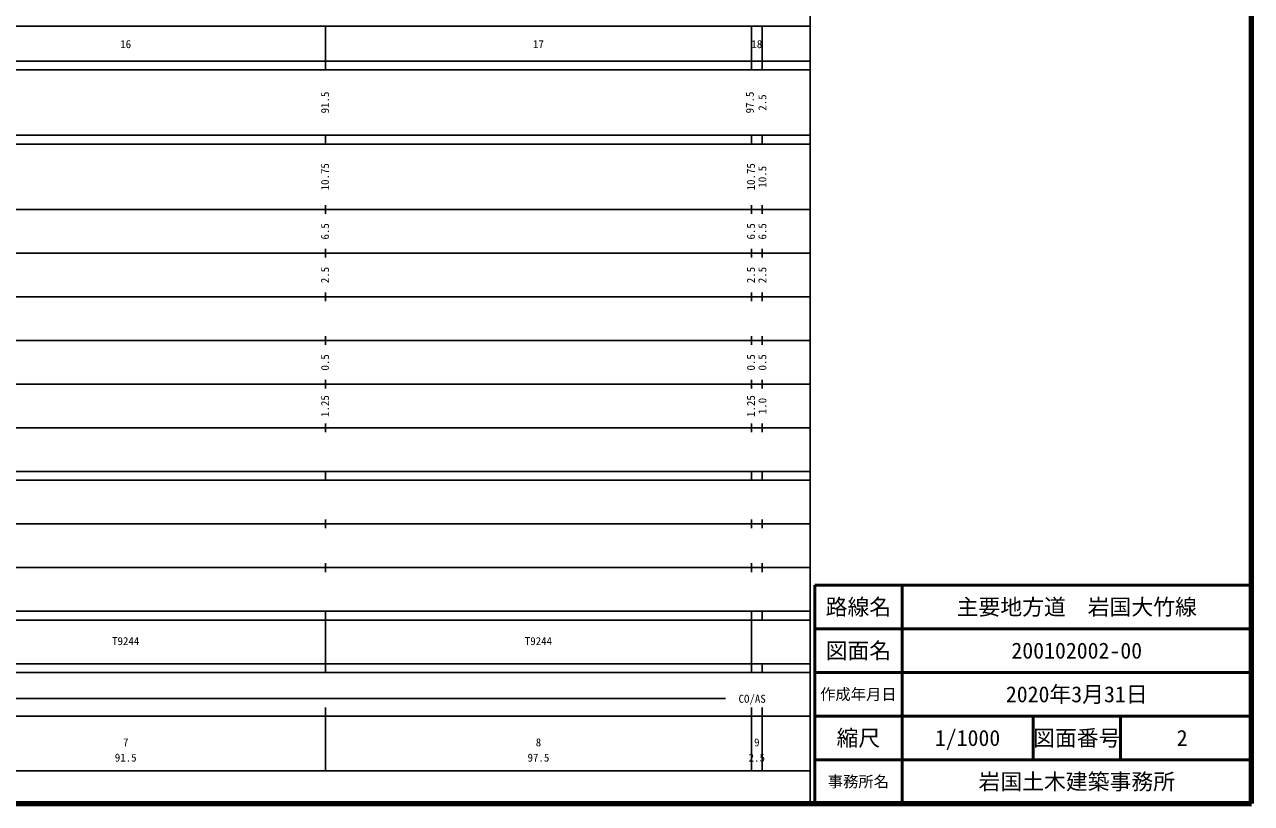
# Model space of a CAD drawing. Units: millimetres, scale not verified. Extents: x 40000 to 680000, y 20000 to 380000.
# Drawn here: x 399089 to 680000, y 20000 to 198357 of the extents above; entities that cross this region are included whole.
import ezdxf
from ezdxf.enums import TextEntityAlignment as Align

# ---------------------------------------------------------------- set-up
doc = ezdxf.new("R2010")
doc.units = ezdxf.units.MM
doc.header["$LTSCALE"] = 1000
for name, color, linetype, lineweight in [('M-TTL', 2, 'Continuous', 140), ('M-TTL-BAND', 7, 'Continuous', 25), ('M-TTL-FRAM', 2, 'Continuous', 50), ('M-TTL-LINE', 7, 'Continuous', 50)]:
    doc.layers.add(name, color=color, linetype=linetype, lineweight=lineweight)
doc.layers.add('M-TTL-TXT', color=7, linetype='Continuous')
doc.styles.add('ＭＳ ゴシック', font='')
doc.styles.get('ＭＳ ゴシック').set_extended_font_data('MS Gothic')

msp = doc.modelspace()

# ---------------------------------------------------------------- linework, layer by layer
at = {"layer": 'M-TTL'}
for p, q in [((680000, 20000), (680000, 380000)), ((40000, 20000), (680000, 20000))]:
    msp.add_line(p, q, dxfattribs=at)
at = {"layer": 'M-TTL-BAND'}
for p, q in [((579000, 20000), (579000, 370000)), ((68000, 198000), (579000, 198000)), ((468000, 188000), (468000, 198000)), ((565500, 188000), (565500, 198000)), ((568000, 188000), (568000, 198000)), ((40000, 190000), (579000, 190000)), ((40000, 188000), (579000, 188000)), ((40000, 173000), (579000, 173000)), ((468000, 171000), (468000, 173000)), ((565500, 171000), (565500, 173000)), ((568000, 171000), (568000, 173000)), ((40000, 171000), (579000, 171000)), ((40000, 156000), (579000, 156000)), ((468000, 155000), (468000, 157000)), ((565500, 155000), (565500, 157000)), ((568000, 155000), (568000, 157000)), ((468000, 145000), (468000, 147000)), ((565500, 145000), (565500, 147000)), ((568000, 145000), (568000, 147000)), ((46000, 146000), (579000, 146000)), ((52000, 136000), (579000, 136000)), ((468000, 135000), (468000, 137000)), ((565500, 135000), (565500, 137000)), ((568000, 135000), (568000, 137000)), ((468000, 125000), (468000, 127000)), ((565500, 125000), (565500, 127000)), ((568000, 125000), (568000, 127000)), ((46000, 126000), (579000, 126000)), ((52000, 116000), (579000, 116000)), ((468000, 115000), (468000, 117000)), ((565500, 115000), (565500, 117000)), ((568000, 115000), (568000, 117000)), ((468000, 105000), (468000, 107000)), ((565500, 105000), (565500, 107000)), ((568000, 105000), (568000, 107000)), ((56750, 106000), (579000, 106000)), ((56750, 96000), (579000, 96000)), ((468000, 94000), (468000, 96000)), ((565500, 94000), (565500, 96000)), ((568000, 94000), (568000, 96000)), ((40000, 94000), (579000, 94000)), ((468000, 83000), (468000, 85000)), ((565500, 83000), (565500, 85000)), ((568000, 83000), (568000, 85000)), ((49000, 84000), (579000, 84000)), ((40000, 74000), (579000, 74000)), ((468000, 73000), (468000, 75000)), ((565500, 73000), (565500, 75000)), ((568000, 73000), (568000, 75000)), ((40000, 64000), (579000, 64000)), ((55250, 62000), (579000, 62000)), ((468000, 62000), (468000, 64000)), ((468000, 52000), (468000, 62000)), ((565500, 62000), (565500, 64000)), ((565500, 52000), (565500, 62000)), ((568000, 62000), (568000, 64000)), ((55250, 52000), (579000, 52000)), ((468000, 50000), (468000, 52000)), ((565500, 50000), (565500, 52000)), ((568000, 50000), (568000, 52000)), ((40000, 50000), (579000, 50000)), ((368000, 44000), (559559, 44000)), ((40000, 40000), (579000, 40000)), ((468000, 27500), (468000, 42000)), ((565500, 27500), (565500, 42000)), ((568000, 27500), (568000, 42000)), ((68000, 27500), (579000, 27500))]:
    msp.add_line(p, q, dxfattribs=at)
at = {"layer": 'M-TTL-FRAM'}
for p, q in [((680000, 70000), (580000, 70000)), ((580000, 70000), (580000, 20000))]:
    msp.add_line(p, q, dxfattribs=at)
at = {"layer": 'M-TTL-LINE'}
for p, q in [((600000, 70000), (600000, 20000)), ((680000, 60000), (580000, 60000)), ((680000, 50000), (580000, 50000)), ((680000, 40000), (580000, 40000)), ((630000, 40000), (630000, 37500)), ((650000, 40000), (650000, 37500)), ((630000, 37500), (630000, 32500)), ((650000, 37500), (650000, 32500)), ((630000, 32500), (630000, 30000)), ((650000, 32500), (650000, 30000)), ((680000, 30000), (580000, 30000))]:
    msp.add_line(p, q, dxfattribs=at)

# ---------------------------------------------------------------- texts
at = {"layer": 'M-TTL-BAND', "style": 'ＭＳ ゴシック'}
for s, p in [('16', (422250, 192405)), ('17', (516750, 192405)), ('18', (566750, 192405)), ('T9244', (422250, 55718)), ('T9244', (516750, 55718)), ('CO/AS', (565680, 42500)), ('7', (422250, 32523)), ('8', (516750, 32523)), ('9', (566750, 32523)), ('91.5', (422250, 29033)), ('97.5', (516750, 29033)), ('2.5', (566750, 29033))]:
    msp.add_text(s, height=1833, dxfattribs=at).set_placement(p, align=Align.BOTTOM_CENTER)
for s, p in [('91.5', (469352, 180500)), ('97.5', (566615, 180500)), ('2.5', (569481, 180500)), ('10.75', (469352, 163500)), ('10.75', (566866, 163500)), ('10.5', (569481, 163500)), ('6.5', (469352, 151000)), ('6.5', (566866, 151000)), ('6.5', (569481, 151000)), ('2.5', (469352, 141000)), ('2.5', (566866, 141000)), ('2.5', (569481, 141000)), ('0.5', (469352, 121000)), ('0.5', (566866, 121000)), ('0.5', (569481, 121000)), ('1.25', (469352, 111000)), ('1.25', (566866, 111000)), ('1.0', (569481, 111000))]:
    msp.add_text(s, height=1833, rotation=90, dxfattribs=at).set_placement(p, align=Align.BOTTOM_CENTER)
at = {"layer": 'M-TTL-TXT', "style": 'ＭＳ ゴシック'}
for s, height, p in [('路線名', 3666, (590000, 65000)), ('主要地方道\u3000岩国大竹線', 3666, (640000, 65000)), ('図面名', 3666, (590000, 55000)), ('200102002-00', 3666, (640000, 55000)), ('作成年月日', 2566, (590000, 45000)), ('2020年3月31日', 3666, (640000, 45000)), ('縮尺', 3666, (590000, 35000)), ('1/1000', 3666, (615000, 35000)), ('図面番号', 3666, (640000, 35000)), ('2', 3666, (664125, 35000)), ('事務所名', 2566, (590000, 25000)), ('岩国土木建築事務所', 3666, (640000, 25000))]:
    msp.add_text(s, height=height, dxfattribs=at).set_placement(p, align=Align.MIDDLE_CENTER)

doc.saveas('drawing.dxf')
